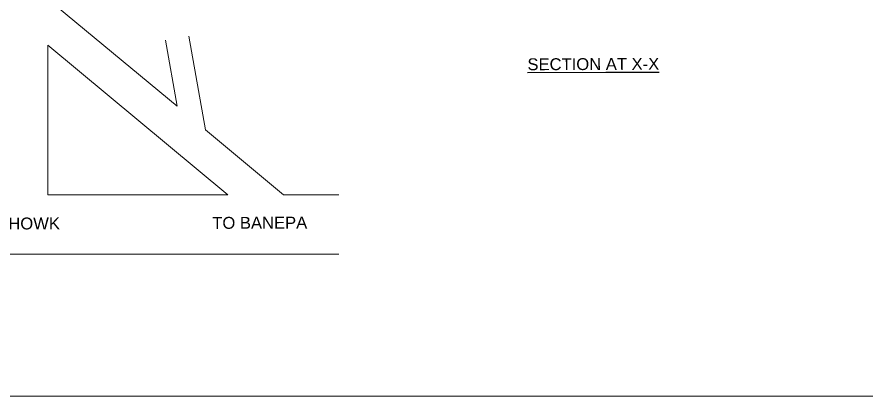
# Model space of a CAD drawing. Header units: inches. Extents: x 4069 to 291496, y -47643 to 12535.
# Drawn here: x 87635 to 88493, y 822 to 1206 of the extents above; entities that cross this region are included whole.
import ezdxf

# ---------------------------------------------------------------- set-up
doc = ezdxf.new("R2010")
doc.units = ezdxf.units.IN
doc.header["$LTSCALE"] = 5
doc.header["$MEASUREMENT"] = 0
doc.layers.add('A-WALL', color=7, linetype='Continuous', lineweight=9)
doc.layers.add('ele1', color=21, linetype='Continuous', lineweight=20)
doc.layers.add('column', color=4, linetype='Continuous')
doc.styles.add('DIMTEXT', font='arial.ttf', dxfattribs={"height": 8})

msp = doc.modelspace()

# ---------------------------------------------------------------- linework, layer by layer
at = {"layer": 'A-WALL', "ltscale": 5}
for p, q in [((87796.64193, 1115.51696), (87666.00104, 1224.14783)), ((87825.26061, 1091.71988), (87808.40105, 1186.33114)), ((87666.00104, 1026.02528), (87666.00104, 1177.32804)), ((87847.95969, 1026.02528), (87666.00104, 1177.32804)), ((87796.64193, 1115.51696), (87784.77326, 1182.12071)), ((87904.26578, 1026.02528), (87825.26061, 1091.71988)), ((87666.00104, 1026.02528), (87847.95969, 1026.02528)), ((87904.26578, 1026.02528), (87960.03064, 1026.02528)), ((87269.93544, 966.02528), (87960.03064, 966.02528))]:
    msp.add_line(p, q, dxfattribs=at)
at = {"layer": 'ele1'}
msp.add_lwpolyline([(86041.75112, 2977.82099), (89126.71558, 2977.82099), (89126.71558, 822.48801), (86041.75112, 822.48801)], close=True, dxfattribs=at)
msp.add_lwpolyline([(86041.75112, 2977.82099), (89126.71558, 2977.82099), (89126.71558, 822.48801), (86041.75112, 822.48801)], close=True, dxfattribs=at)

# ---------------------------------------------------------------- texts
at = {"layer": 'column', "color": 0, "char_height": 12, "width": 216.2724828, "attachment_point": 2, "rotation": 0.20565602, "style": 'DIMTEXT'}
for s, insert in [('{\\LSECTION AT X-X}', (88217.11666, 1164.11044)), ('TO BANEPA', (87880.0931, 1003.67326)), ('JAGATI CHOWK', (87614.45315, 1002.82496))]:
    msp.add_mtext(s, dxfattribs=dict(at, insert=insert))

doc.saveas('drawing.dxf')
